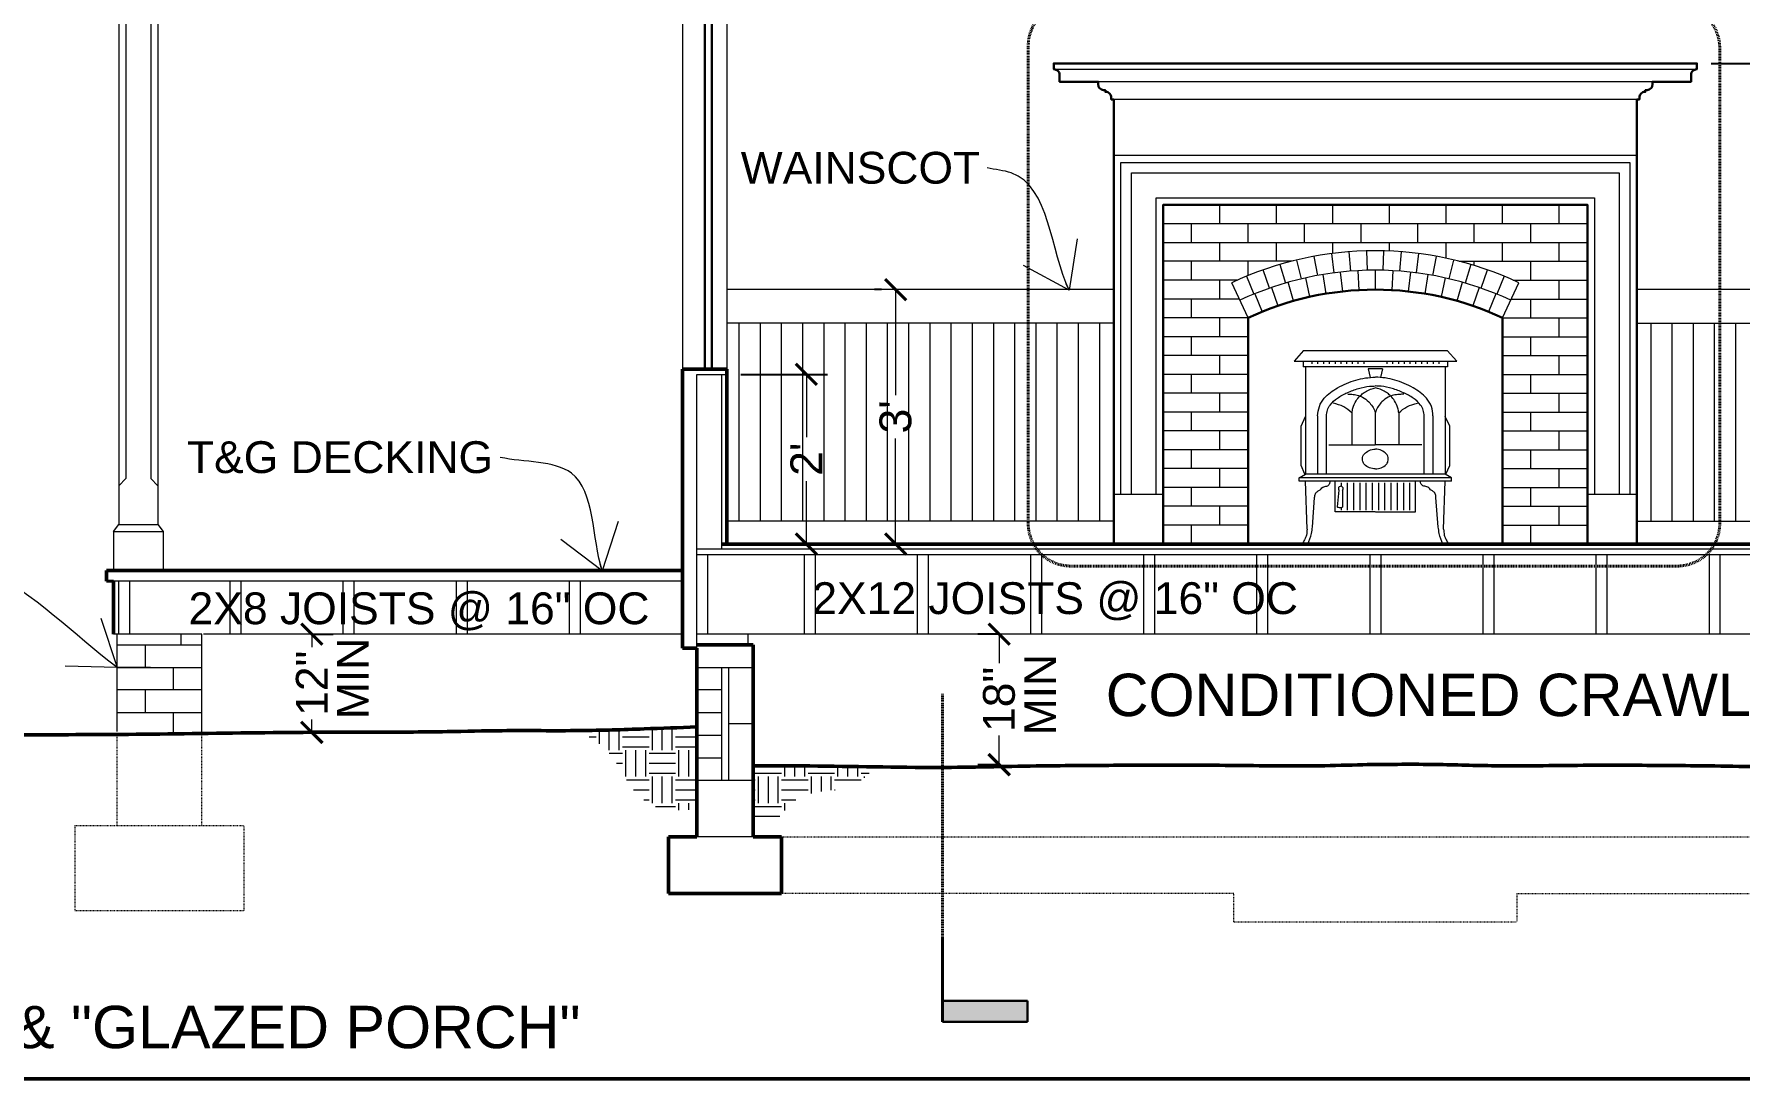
# Model space of a CAD drawing. Header units: inches. Extents: x -4969 to 16721, y 2489 to 24693.
# Drawn here: x 10293.7 to 10535, y 5345.5 to 5493.3 of the extents above; entities that cross this region are included whole.
import ezdxf

# ---------------------------------------------------------------- set-up
doc = ezdxf.new("R2010")
doc.units = ezdxf.units.IN
doc.header["$MEASUREMENT"] = 0
doc.linetypes.add('CENTER', pattern=[2, 1.25, -0.25, 0.25, -0.25])
doc.linetypes.add('DASHED2', pattern=[0.375, 0.25, -0.125])
doc.layers.get('0').update_dxf_attribs({"lineweight": 5})
for name, color, linetype, lineweight in [('1', 1, 'Continuous', 9), ('2', 6, 'Continuous', 20), ('3', 3, 'Continuous', 30), ('4', 2, 'Continuous', 40), ('5', 4, 'Continuous', 50), ('A-DIMSx', 7, 'Continuous', 9), ('A-LINK', 7, 'Continuous', 40), ('A-TEXTx', 7, 'Continuous', 20)]:
    doc.layers.add(name, color=color, linetype=linetype, lineweight=lineweight)
doc.styles.get("Standard").update_dxf_attribs({"font": 'Arial.ttf'})
doc.dimstyles.get("Standard").update_dxf_attribs({"dimtxt": 3, "dimasz": 2, "dimexe": 0.03125, "dimexo": 0.0625, "dimgap": 0.03125, "dimtad": 0, "dimtoh": 1, "dimdec": 4, "dimlfac": 0.99985, "dimzin": 0, "dimdsep": 46, "dimlunit": 4, "dimtxsty": 'Standard', "dimblk": 'ARCHTICK', "dimblk1": 'ARCHTICK', "dimblk2": 'ARCHTICK', "dimcen": 0.09, "dimclrt": 256, "dimadec": 0, "dimazin": 0, "dimtfac": 1, "dimtdec": 4, "dimtofl": 0, "dimtmove": 0, "dimatfit": 3, "dimfxl": 1, "dimtolj": 1, "dimtzin": 0, "dimarcsym": 0})
pattern_1 = [(0, (6799.475, 1050), (3.75, 3.75), [3.75, -3.75]), (0, (6799.475, 1051.4062), (3.75, 3.75), [3.75, -3.75]), (0, (6799.475, 1052.8125), (3.75, 3.75), [3.75, -3.75]), (90, (6799.944, 1053.2812), (-3.75, 3.75), [3.75, -3.75]), (90, (6801.35, 1053.2812), (-3.75, 3.75), [3.75, -3.75]), (90, (6802.7563, 1053.2812), (-3.75, 3.75), [3.75, -3.75])]

# ---------------------------------------------------------------- blocks, each defined once
blk = doc.blocks.new('_ArchTick')
at = {"color": 0, "linetype": 'ByBlock', "lineweight": 0, "const_width": 0.15}
blk.add_lwpolyline([(-0.5, -0.5), (0.5, 0.5)], dxfattribs=at)
blk = doc.blocks.new('*D82')
at = {"layer": 'A-DIMSx', "color": 0, "lineweight": -2, "ltscale": 0.1, "transparency": 16777216}
for p, q in [((10530.97, 5489.18), (10547.37, 5489.18)), ((10532.95, 5421.18), (10547.37, 5421.18))]:
    blk.add_line(p, q, dxfattribs=at)
at = {"layer": 'A-DIMSx', "color": 0, "lineweight": 5, "ltscale": 0.1, "transparency": 16777216}
for p, q in [((10544.37, 5489.18), (10544.37, 5462.17)), ((10544.37, 5421.18), (10544.37, 5448.2))]:
    blk.add_line(p, q, dxfattribs=at)
at = {"layer": 'Defpoints', "color": 0, "ltscale": 0.1, "transparency": 16777216}
for p in [(10528.97, 5489.18), (10530.95, 5421.18), (10544.37, 5421.18)]:
    blk.add_point(p, dxfattribs=at)
at = {"layer": 'A-DIMSx', "color": 0, "lineweight": 5, "ltscale": 0.1, "transparency": 16777216, "xscale": 3, "yscale": 3, "zscale": 3}
for p, rotation in [((10544.37, 5489.18), 90), ((10544.37, 5421.18), 270)]:
    blk.add_blockref('_ArchTick', p, dxfattribs=dict(at, rotation=rotation))
at = {"layer": 'A-DIMSx', "ltscale": 0.1, "transparency": 16777216, "insert": (10544.37, 5455.18), "char_height": 4.5, "attachment_point": 5, "rotation": 90}
blk.add_mtext('\\A1;5\'-8"', dxfattribs=at)
blk = doc.blocks.new('*D83')
at = {"layer": 'A-DIMSx', "color": 0, "lineweight": -2, "ltscale": 0.1, "transparency": 16777216}
for p, q in [((10393.73, 5445.18), (10405.98, 5445.18)), ((10393.73, 5421.18), (10405.98, 5421.18))]:
    blk.add_line(p, q, dxfattribs=at)
at = {"layer": 'A-DIMSx', "color": 0, "lineweight": 5, "ltscale": 0.1, "transparency": 16777216}
for p, q in [((10402.98, 5445.18), (10402.98, 5436.29)), ((10402.98, 5421.18), (10402.98, 5430.08))]:
    blk.add_line(p, q, dxfattribs=at)
at = {"layer": 'Defpoints', "color": 0, "ltscale": 0.1, "transparency": 16777216}
for p in [(10391.73, 5445.18), (10402.98, 5445.18), (10391.73, 5421.18)]:
    blk.add_point(p, dxfattribs=at)
at = {"layer": 'A-DIMSx', "color": 0, "lineweight": 5, "ltscale": 0.1, "transparency": 16777216, "xscale": 3, "yscale": 3, "zscale": 3}
for p, rotation in [((10402.98, 5445.18), 90), ((10402.98, 5421.18), 270)]:
    blk.add_blockref('_ArchTick', p, dxfattribs=dict(at, rotation=rotation))
at = {"layer": 'A-DIMSx', "ltscale": 0.1, "transparency": 16777216, "insert": (10402.98, 5433.18), "char_height": 4.5, "attachment_point": 5, "rotation": 90}
blk.add_mtext("\\A1;2'", dxfattribs=at)
blk = doc.blocks.new('*D87')
at = {"layer": 'A-DIMSx', "color": 0, "lineweight": -2, "ltscale": 0.1, "transparency": 16777216}
for p, q in [((10430.15, 5408.43), (10427.25, 5408.43)), ((10430.15, 5389.96), (10427.25, 5389.96))]:
    blk.add_line(p, q, dxfattribs=at)
at = {"layer": 'A-DIMSx', "color": 0, "lineweight": 5, "ltscale": 0.1, "transparency": 16777216}
for p, q in [((10430.25, 5408.43), (10430.25, 5404.32)), ((10430.25, 5389.96), (10430.25, 5394.07))]:
    blk.add_line(p, q, dxfattribs=at)
at = {"layer": 'Defpoints', "color": 0, "ltscale": 0.1, "transparency": 16777216}
for p in [(10430.25, 5408.43), (10432.15, 5408.43), (10432.15, 5389.96)]:
    blk.add_point(p, dxfattribs=at)
at = {"layer": 'A-DIMSx', "color": 0, "lineweight": 5, "ltscale": 0.1, "transparency": 16777216, "xscale": 3, "yscale": 3, "zscale": 3}
for p, rotation in [((10430.25, 5408.43), 90), ((10430.25, 5389.96), 270)]:
    blk.add_blockref('_ArchTick', p, dxfattribs=dict(at, rotation=rotation))
at = {"layer": 'A-DIMSx', "ltscale": 0.1, "transparency": 16777216, "insert": (10430.25, 5399.2), "char_height": 4.5, "attachment_point": 5, "rotation": 90}
blk.add_mtext('\\A1;18"', dxfattribs=at)
blk = doc.blocks.new('*D88')
at = {"layer": 'A-DIMSx', "color": 0, "lineweight": 5, "ltscale": 0.1, "transparency": 16777216}
for p, q in [((10333.02, 5408.43), (10333.02, 5406.6)), ((10333.02, 5394.53), (10333.02, 5396.36))]:
    blk.add_line(p, q, dxfattribs=at)
at = {"layer": 'A-DIMSx', "color": 0, "lineweight": -2, "ltscale": 0.1, "transparency": 16777216}
for p, q in [((10333.32, 5408.43), (10336.02, 5408.43)), ((10333.32, 5394.53), (10336.02, 5394.53))]:
    blk.add_line(p, q, dxfattribs=at)
at = {"layer": 'Defpoints', "color": 0, "ltscale": 0.1, "transparency": 16777216}
for p in [(10331.32, 5408.43), (10333.02, 5408.43), (10331.32, 5394.53)]:
    blk.add_point(p, dxfattribs=at)
at = {"layer": 'A-DIMSx', "color": 0, "lineweight": 5, "ltscale": 0.1, "transparency": 16777216, "xscale": 3, "yscale": 3, "zscale": 3}
for p, rotation in [((10333.02, 5408.43), 90), ((10333.02, 5394.53), 270)]:
    blk.add_blockref('_ArchTick', p, dxfattribs=dict(at, rotation=rotation))
at = {"layer": 'A-DIMSx', "ltscale": 0.1, "transparency": 16777216, "insert": (10333.02, 5401.48), "char_height": 4.5, "attachment_point": 5, "rotation": 90}
blk.add_mtext('\\A1;12"', dxfattribs=at)
blk = doc.blocks.new('Section Tail 1a')
at = {"layer": 'A-LINK', "lineweight": 5, "ltscale": 0.1}
blk.add_hatch(color=152, dxfattribs=at).paths.add_polyline_path([(5.4248, 3.0938), (5.4248, 3.1563), (5.1748, 3.1563), (5.1748, 3.0938)])
at = {"layer": 'A-LINK', "color": 152, "linetype": 'Continuous', "lineweight": 30, "ltscale": 0.1}
for p, q in [((5.4248, 3.1563), (5.1748, 3.1563)), ((5.1748, 3.0938), (5.1748, 3.1563)), ((5.4248, 3.0938), (5.1748, 3.0938))]:
    blk.add_line(p, q, dxfattribs=at)
at = {"layer": 'A-LINK', "color": 152, "linetype": 'Continuous', "ltscale": 0.1}
blk.add_line((5.4248, 2.9063), (5.4248, 3.1563), dxfattribs=at)
blk = doc.blocks.new('Woodstove Jotul F3 Front')
at = {"layer": '1'}
for p, q in [((9548.76, 358.43), (9528.35, 358.43)), ((9529.57, 359.25), (9529.57, 358.87)), ((9530.37, 359.25), (9530.37, 358.87)), ((9531.21, 359.25), (9531.21, 358.87)), ((9532.01, 359.25), (9532.01, 358.87)), ((9532.85, 359.25), (9532.85, 358.87)), ((9533.65, 359.25), (9533.65, 358.87)), ((9534.49, 359.25), (9534.49, 358.87)), ((9535.29, 359.25), (9535.29, 358.87)), ((9536.1, 359.25), (9536.1, 358.87)), ((9536.93, 359.25), (9536.93, 358.87)), ((9537.55, 358.18), (9537.81, 356.94)), ((9539.56, 358.18), (9537.55, 358.18)), ((9539.56, 358.18), (9539.3, 356.94)), ((9540.17, 359.25), (9540.17, 358.87)), ((9541, 359.25), (9541, 358.87)), ((9541.81, 359.25), (9541.81, 358.87)), ((9542.61, 359.25), (9542.61, 358.87)), ((9543.44, 359.25), (9543.44, 358.87)), ((9544.25, 359.25), (9544.25, 358.87)), ((9545.08, 359.25), (9545.08, 358.87)), ((9545.89, 359.25), (9545.89, 358.87)), ((9546.72, 359.25), (9546.72, 358.87)), ((9547.53, 359.25), (9547.53, 358.87)), ((9528.04, 350.06), (9528.66, 351.44)), ((9528.04, 344.48), (9528.04, 350.06)), ((9530.39, 351.5), (9530.39, 343.25)), ((9531.64, 343.25), (9531.64, 351.48)), ((9535.24, 351.93), (9535.24, 347.43)), ((9538.55, 351.9), (9538.55, 347.43)), ((9541.87, 351.93), (9541.87, 347.43)), ((9545.46, 343.25), (9545.46, 351.48)), ((9546.71, 351.5), (9546.71, 343.25)), ((9549.07, 350.06), (9548.44, 351.44)), ((9549.07, 344.48), (9549.07, 350.06)), ((9531.97, 347.43), (9538.55, 347.43)), ((9545.14, 347.43), (9538.55, 347.43)), ((9549.35, 342.75), (9527.76, 342.75)), ((9528.6, 343.25), (9528.04, 344.48)), ((9548.44, 343.25), (9528.6, 343.25)), ((9548.51, 343.25), (9549.07, 344.48)), ((9532.86, 337.93), (9532.86, 342.25)), ((9533.39, 341), (9533.14, 338.63)), ((9533.71, 342.04), (9533.71, 341.54)), ((9533.89, 340.95), (9533.89, 338.6)), ((9534.59, 342.04), (9534.59, 338.17)), ((9535.47, 342.04), (9535.47, 338.17)), ((9536.36, 342.04), (9536.36, 338.17)), ((9537.23, 342.04), (9537.23, 338.17)), ((9538.12, 342.04), (9538.12, 338.17)), ((9538.99, 342.04), (9538.99, 338.17)), ((9539.87, 342.04), (9539.87, 338.17)), ((9540.75, 342.04), (9540.75, 338.17)), ((9541.63, 342.04), (9541.63, 338.17)), ((9542.52, 342.04), (9542.52, 338.17)), ((9543.4, 342.04), (9543.4, 338.17)), ((9544.24, 337.93), (9544.24, 342.25)), ((9538.55, 337.93), (9532.86, 337.93)), ((9533.71, 338.55), (9533.71, 338.17)), ((9538.56, 337.93), (9544.24, 337.93))]:
    blk.add_line(p, q, dxfattribs=at)
blk.add_arc((9533.66, 341.2), 0.339, 311.6507, 216.7566, dxfattribs=at)
for points, knots in [([(9530.39, 351.5), (9530.44, 351.95), (9530.53, 352.86), (9531.47, 354.35), (9533.3, 355.6), (9535.32, 356.52), (9537.15, 356.9), (9538.08, 356.96), (9538.55, 357)], [0, 0, 0, 0, 1.352488, 2.704975, 5.109671, 7.905086, 9.305123, 10.705161, 10.705161, 10.705161, 10.705161]), ([(9531.64, 351.48), (9531.67, 351.76), (9531.72, 352.31), (9532.23, 353.24), (9533.2, 354.1), (9534.6, 354.83), (9536.13, 355.41), (9537.48, 355.7), (9538.28, 355.73), (9538.55, 355.74)], [0, 0, 0, 0, 0.839962, 1.655379, 3.087736, 4.683468, 6.376581, 7.981792, 8.782926, 8.782926, 8.782926, 8.782926]), ([(9535.24, 351.93), (9535.28, 352.16), (9535.38, 352.75), (9535.74, 353.58), (9536.29, 354.25), (9536.86, 354.75), (9537.49, 355.13), (9538.09, 355.36), (9538.45, 355.45), (9538.55, 355.48)], [0, 0, 0, 0, 0.671488, 1.812291, 2.653271, 3.268822, 4.061733, 4.850424, 5.178302, 5.178302, 5.178302, 5.178302]), ([(9541.87, 351.93), (9541.83, 352.16), (9541.73, 352.75), (9541.36, 353.58), (9540.81, 354.25), (9540.25, 354.75), (9539.62, 355.13), (9539.02, 355.36), (9538.66, 355.45), (9538.55, 355.48)], [0, 0, 0, 0, 0.671488, 1.812291, 2.653271, 3.268822, 4.061733, 4.850424, 5.178302, 5.178302, 5.178302, 5.178302]), ([(9546.71, 351.5), (9546.67, 351.95), (9546.58, 352.86), (9545.64, 354.35), (9543.81, 355.6), (9541.79, 356.52), (9539.96, 356.9), (9539.02, 356.96), (9538.56, 357)], [0, 0, 0, 0, 1.352488, 2.704975, 5.109671, 7.905086, 9.305123, 10.705161, 10.705161, 10.705161, 10.705161]), ([(9545.46, 351.48), (9545.44, 351.76), (9545.39, 352.31), (9544.88, 353.24), (9543.9, 354.1), (9542.5, 354.83), (9540.97, 355.41), (9539.63, 355.7), (9538.83, 355.73), (9538.56, 355.74)], [0, 0, 0, 0, 0.839962, 1.655379, 3.087736, 4.683468, 6.376581, 7.981792, 8.782926, 8.782926, 8.782926, 8.782926]), ([(9535.24, 351.93), (9534.87, 352.25), (9534.1, 352.92), (9533.11, 353.16), (9532.59, 353.29)], [0, 0, 0, 0, 1.426944, 3.011691, 3.011691, 3.011691, 3.011691]), ([(9534.67, 354.59), (9534.86, 354.59), (9535.29, 354.57), (9535.99, 354.46), (9536.83, 354.14), (9537.58, 353.59), (9538.14, 352.87), (9538.45, 352.32), (9538.53, 351.98), (9538.55, 351.9)], [0, 0, 0, 0, 0.548859, 1.31958, 2.106144, 3.217528, 4.048794, 4.838708, 5.085987, 5.085987, 5.085987, 5.085987]), ([(9542.6, 354.58), (9542.38, 354.57), (9541.89, 354.54), (9541.13, 354.47), (9540.28, 354.14), (9539.52, 353.6), (9538.97, 352.87), (9538.65, 352.32), (9538.57, 351.98), (9538.55, 351.9)], [0, 0, 0, 0, 0.641459, 1.479794, 2.266359, 3.377743, 4.209008, 4.998923, 5.246201, 5.246201, 5.246201, 5.246201]), ([(9541.87, 351.93), (9542.23, 352.25), (9543, 352.92), (9543.99, 353.16), (9544.51, 353.29)], [0, 0, 0, 0, 1.426944, 3.011691, 3.011691, 3.011691, 3.011691]), ([(9538.55, 343.99), (9538.27, 344.02), (9537.71, 344.09), (9537.06, 344.5), (9536.68, 345.11), (9536.72, 345.86), (9537.31, 346.45), (9537.95, 346.76), (9538.4, 346.79), (9538.55, 346.8)], [0, 0, 0, 0, 0.838794, 1.677587, 2.199332, 2.947736, 3.704346, 4.59126, 5.037279, 5.037279, 5.037279, 5.037279]), ([(9538.56, 343.99), (9538.84, 344.02), (9539.4, 344.09), (9540.05, 344.5), (9540.43, 345.11), (9540.38, 345.86), (9539.8, 346.45), (9539.15, 346.76), (9538.71, 346.79), (9538.56, 346.8)], [0, 0, 0, 0, 0.838794, 1.677587, 2.199332, 2.947736, 3.704346, 4.59126, 5.037279, 5.037279, 5.037279, 5.037279]), ([(9533.14, 338.62), (9533.19, 338.6), (9533.33, 338.55), (9533.55, 338.55), (9533.75, 338.54), (9533.86, 338.58), (9533.89, 338.59)], [0, 0, 0, 0, 0.1417828, 0.4309905, 0.6583189, 0.7560848, 0.7560848, 0.7560848, 0.7560848])]:
    blk.add_open_spline(points, degree=3, knots=knots, dxfattribs=at)
at = {"layer": '2'}
for p, q in [((9528.37, 360.75), (9527.05, 359.25)), ((9528.37, 360.75), (9548.73, 360.75)), ((9548.73, 360.75), (9550.06, 359.25)), ((9527.05, 359.25), (9550.06, 359.25)), ((9528.35, 359.25), (9528.35, 358.43)), ((9528.66, 358.43), (9528.66, 343.25)), ((9548.44, 358.43), (9548.44, 343.25)), ((9548.76, 359.25), (9548.76, 358.43)), ((9527.76, 342.75), (9528.66, 343.25)), ((9527.76, 342.25), (9527.76, 342.75)), ((9549.35, 342.75), (9548.44, 343.25)), ((9549.35, 342.25), (9549.35, 342.75)), ((9549.35, 342.25), (9527.76, 342.25)), ((9528.89, 335.46), (9528.67, 342.25)), ((9548.21, 335.46), (9548.44, 342.25)), ((9529.66, 335.78), (9529.97, 339.96)), ((9547.45, 335.78), (9547.13, 339.96)), ((9529, 333.38), (9528.19, 333.38)), ((9548.1, 333.38), (9548.92, 333.38))]:
    blk.add_line(p, q, dxfattribs=at)
for points, knots in [([(9529.97, 339.96), (9529.99, 340.14), (9530.03, 340.49), (9530.36, 340.87), (9530.63, 340.98), (9530.76, 341.02)], [0, 0, 0, 0, 0.552855, 1.027587, 1.424955, 1.424955, 1.424955, 1.424955]), ([(9530.76, 341.02), (9530.83, 341.12), (9530.97, 341.32), (9531.25, 341.49), (9531.47, 341.55), (9531.62, 341.54), (9531.75, 341.58), (9531.91, 341.66), (9532.06, 341.83), (9532.15, 342.03), (9532.16, 342.18), (9532.16, 342.25)], [0, 0, 0, 0, 0.363802, 0.703896, 0.969314, 1.03582, 1.145927, 1.377288, 1.576947, 1.815944, 2.013947, 2.013947, 2.013947, 2.013947]), ([(9546.35, 341.02), (9546.28, 341.12), (9546.14, 341.32), (9545.86, 341.49), (9545.64, 341.55), (9545.49, 341.54), (9545.36, 341.58), (9545.19, 341.66), (9545.04, 341.83), (9544.95, 342.03), (9544.95, 342.18), (9544.94, 342.25)], [0, 0, 0, 0, 0.363802, 0.703896, 0.969314, 1.03582, 1.145927, 1.377288, 1.576947, 1.815944, 2.013947, 2.013947, 2.013947, 2.013947]), ([(9547.13, 339.96), (9547.11, 340.14), (9547.08, 340.49), (9546.75, 340.87), (9546.47, 340.98), (9546.35, 341.02)], [0, 0, 0, 0, 0.552855, 1.027587, 1.424955, 1.424955, 1.424955, 1.424955]), ([(9528.89, 335.46), (9528.88, 335.19), (9528.85, 334.67), (9528.56, 333.97), (9528.31, 333.57), (9528.19, 333.38)], [0, 0, 0, 0, 0.817945, 1.545293, 2.235304, 2.235304, 2.235304, 2.235304]), ([(9529, 333.38), (9529.2, 333.86), (9529.51, 334.64), (9529.62, 335.47), (9529.66, 335.78)], [0, 0, 0, 0, 1.567695, 2.504795, 2.504795, 2.504795, 2.504795]), ([(9548.1, 333.38), (9547.91, 333.86), (9547.6, 334.64), (9547.49, 335.47), (9547.45, 335.78)], [0, 0, 0, 0, 1.567695, 2.504795, 2.504795, 2.504795, 2.504795]), ([(9548.21, 335.46), (9548.23, 335.19), (9548.26, 334.67), (9548.54, 333.97), (9548.79, 333.57), (9548.92, 333.38)], [0, 0, 0, 0, 0.817945, 1.545293, 2.235304, 2.235304, 2.235304, 2.235304])]:
    blk.add_open_spline(points, degree=3, knots=knots, dxfattribs=at)
blk = doc.blocks.new('CROWN small azek')
at = {"layer": '2', "linetype": 'Continuous'}
for p, q in [((3478.77, 4471.7), (3478.77, 4472.27)), ((3477.23, 4469.99), (3477.47, 4469.99)), ((3477.84, 4470.49), (3477.84, 4470.75))]:
    blk.add_line(p, q, dxfattribs=at)
for points, knots in [([(3477.84, 4470.75), (3477.91, 4470.76), (3477.98, 4470.77), (3478.08, 4470.81), (3478.16, 4470.9), (3478.2, 4471), (3478.24, 4471.11), (3478.28, 4471.22), (3478.31, 4471.33), (3478.36, 4471.43), (3478.4, 4471.54), (3478.47, 4471.62), (3478.55, 4471.67), (3478.65, 4471.7), (3478.71, 4471.7), (3478.77, 4471.7)], [0.0155755, 0.0155755, 0.0155755, 0.0155755, 0.0913028, 0.1674337, 0.240804, 0.3221473, 0.4016041, 0.479934, 0.5587836, 0.63986, 0.7243935, 0.7885425, 0.8553172, 0.923465, 0.9867831, 0.9867831, 0.9867831, 0.9867831]), ([(3477.47, 4469.99), (3477.48, 4470.04), (3477.49, 4470.12), (3477.53, 4470.21), (3477.57, 4470.28), (3477.63, 4470.36), (3477.71, 4470.42), (3477.78, 4470.46), (3477.84, 4470.49)], [0.002479, 0.002479, 0.002479, 0.002479, 0.1892867, 0.3469333, 0.4813355, 0.6000559, 0.7825047, 0.9879342, 0.9879342, 0.9879342, 0.9879342])]:
    blk.add_open_spline(points, degree=3, knots=knots, dxfattribs=at)
blk = doc.blocks.new('Column 01')
at = {"layer": '1', "ltscale": 0.25}
for p, q in [((4502.26, 4335.99), (4493.68, 4335.99)), ((4500.72, 4333.71), (4495.22, 4333.71)), ((4500.72, 4327.99), (4495.22, 4327.99)), ((4500.72, 4326.99), (4495.22, 4326.99)), ((4496.22, 4322.99), (4496.22, 4241.96)), ((4499.72, 4322.99), (4499.72, 4241.96)), ((4496.22, 4241.96), (4495.22, 4240.96)), ((4499.72, 4241.96), (4500.72, 4240.96)), ((4495.22, 4235.46), (4500.72, 4235.46)), ((4494.47, 4234.46), (4501.47, 4234.46))]:
    blk.add_line(p, q, dxfattribs=at)
at = {"layer": '1', "lineweight": 5, "ltscale": 0.25}
for p, q in [((4496.22, 4322.99), (4495.22, 4323.99)), ((4500.72, 4323.99), (4499.72, 4322.99))]:
    blk.add_line(p, q, dxfattribs=at)
at = {"layer": '2'}
for p, q in [((4495.22, 4333.71), (4495.22, 4327.99)), ((4500.72, 4333.71), (4500.72, 4327.99)), ((4495.22, 4326.99), (4495.22, 4235.46)), ((4500.72, 4326.99), (4500.72, 4235.46)), ((4494.47, 4234.46), (4495.22, 4235.46)), ((4500.72, 4235.46), (4501.47, 4234.46)), ((4494.47, 4234.46), (4494.47, 4228.96)), ((4501.47, 4234.46), (4501.47, 4228.96))]:
    blk.add_line(p, q, dxfattribs=at)
at = {"layer": '2', "ltscale": 0.25}
for p, q in [((4495.22, 4327.99), (4494.47, 4327.99)), ((4494.97, 4326.99), (4495.22, 4326.99)), ((4500.72, 4327.99), (4501.47, 4327.99)), ((4500.97, 4326.99), (4500.72, 4326.99))]:
    blk.add_line(p, q, dxfattribs=at)
for centre, start, end in [((4495.08, 4327.98), 179.1702, 233.9599), ((4494.36, 4327), 359.1702, 53.9599), ((4501.58, 4327), 126.0401, 180.8298), ((4500.86, 4327.98), 306.0401, 0.8298)]:
    blk.add_arc(centre, 0.607, start, end, dxfattribs=at)
at = {"layer": '3', "ltscale": 0.25, "xscale": -1}
blk.add_blockref('CROWN small azek', (7972.45, -136.28), dxfattribs=at)
at = {"layer": '3', "ltscale": 0.25}
blk.add_blockref('CROWN small azek', (1023.49, -136.28), dxfattribs=at)
blk = doc.blocks.new('*D272')
at = {"layer": 'A-DIMSx', "color": 0, "lineweight": -2, "ltscale": 0.1, "transparency": 16777216}
for p, q in [((10413.61, 5457.18), (10412.61, 5457.18)), ((10404.98, 5421.18), (10418.61, 5421.18))]:
    blk.add_line(p, q, dxfattribs=at)
at = {"layer": 'A-DIMSx', "color": 0, "lineweight": 5, "ltscale": 0.1, "transparency": 16777216}
for p, q in [((10415.61, 5457.18), (10415.61, 5442.25)), ((10415.61, 5421.18), (10415.61, 5436.12))]:
    blk.add_line(p, q, dxfattribs=at)
at = {"layer": 'Defpoints', "color": 0, "ltscale": 0.1, "transparency": 16777216}
for p in [(10415.61, 5457.18), (10402.98, 5421.18), (10415.61, 5421.18)]:
    blk.add_point(p, dxfattribs=at)
at = {"layer": 'A-DIMSx', "color": 0, "lineweight": 5, "ltscale": 0.1, "transparency": 16777216, "xscale": 3, "yscale": 3, "zscale": 3}
for p, rotation in [((10415.61, 5457.18), 90), ((10415.61, 5421.18), 270)]:
    blk.add_blockref('_ArchTick', p, dxfattribs=dict(at, rotation=rotation))
at = {"layer": 'A-DIMSx', "ltscale": 0.1, "transparency": 16777216, "insert": (10415.61, 5439.18), "char_height": 4.5, "attachment_point": 5, "rotation": 90}
blk.add_mtext("\\A1;3'", dxfattribs=at)

msp = doc.modelspace()

# ---------------------------------------------------------------- hatches: boundary and pattern name
at = {"layer": '1', "ltscale": 0.25}
h = msp.add_hatch(dxfattribs=at)
h.set_pattern_fill('ANSI31', color=256, scale=24, angle=45, style=0)
h.set_pattern_definition([(90, (8944.4805, 1042.578), (-3, 2e-16), [])])
h.paths.add_polyline_path([(10446.4751587, 5424.4274193), (10446.4751587, 5452.4456031), (10391.7251587, 5452.4456031), (10391.7251587, 5424.4274193)])
h = msp.add_hatch(dxfattribs=at)
h.set_pattern_fill('ANSI31', color=256, scale=24, angle=135, style=0)
h.set_pattern_definition([(90, (12022.4698, 1042.578), (3, 2e-16), [])])
h.paths.add_polyline_path([(10520.4751587, 5424.4274193), (10520.4751587, 5452.4456031), (10575.2251587, 5452.4456031), (10575.2251587, 5424.4274193)])
h = msp.add_hatch(dxfattribs=at)
h.set_pattern_fill('EARTH', color=256, scale=15, style=0)
h.set_pattern_definition(pattern_1)
edge = h.paths.add_edge_path()
edge.add_line((10387.4751587, 5383.6533881), (10387.4751587, 5395.2958354))
edge.add_spline(control_points=[(10387.4751587, 5395.2958354), (10384.99111, 5395.2046815), (10379.5034727, 5395.0033088), (10373.9510052, 5394.8168524), (10370.8825651, 5394.7835789), (10370.8194656, 5394.7829232)], knot_values=[0, 0, 0, 0, 7.4573924002, 16.4745021806, 16.6638223602, 16.6638223602, 16.6638223602, 16.6638223602], degree=3, periodic=0)
edge.add_spline(control_points=[(10370.8194658, 5394.7829239), (10372.6035737, 5393.7846202), (10375.7864813, 5391.6262771), (10377.7830682, 5386.7577423), (10381.9411987, 5383.2797374), (10385.3662314, 5383.5109942), (10387.4751587, 5383.6533881)], knot_values=[-21.3338834232, -21.3338834232, -21.3338834232, -21.3338834232, -15.3758070834, -9.8386028234, -6.0580143811, 0, 0, 0, 0], degree=3, periodic=0)
h = msp.add_hatch(dxfattribs=at)
h.set_pattern_fill('EARTH', color=256, scale=15, style=0)
h.set_pattern_definition(pattern_1)
edge = h.paths.add_edge_path()
edge.add_spline(control_points=[(10395.4751587, 5381.3617046), (10396.6013712, 5381.4086564), (10398.973232, 5381.7173639), (10401.8354856, 5386.8377702), (10408.6862773, 5385.6288466), (10411.754944, 5388.525879), (10412.6818053, 5389.6527651)], knot_values=[0.9278892518, 0.9278892518, 0.9278892518, 0.9278892518, 4.1195315284, 7.9615525031, 16.473444755, 20.7152559131, 20.7152559131, 20.7152559131, 20.7152559131], degree=3, periodic=0)
edge.add_spline(control_points=[(10412.6818052, 5389.6527648), (10409.6129945, 5389.7002222), (10403.8775458, 5389.8028073), (10398.1418436, 5389.7839934), (10395.4751587, 5389.7752463)], knot_values=[69.0483932346, 69.0483932346, 69.0483932346, 69.0483932346, 78.2553819578, 86.2553819578, 86.2553819578, 86.2553819578, 86.2553819578], degree=3, periodic=0)
edge.add_line((10395.4751587, 5389.7752463), (10395.4751587, 5381.3617048))

# ---------------------------------------------------------------- linework, layer by layer
for p, q in [((10385.4751587, 5504.4343083), (10385.4751587, 5445.9343083)), ((10391.7251587, 5504.4343083), (10391.7251587, 5445.9343083)), ((10394.7251587, 5408.4343083), (10387.4751587, 5408.4343083))]:
    msp.add_line(p, q, dxfattribs=at)
at = {"layer": '1'}
for p, q in [((10437.9698561, 5488.3736079), (10528.9693174, 5488.3736079)), ((10520.4695868, 5484.0806615), (10446.4695868, 5484.0806615)), ((10461.4695868, 5466.5176417), (10461.4695868, 5469.1843083)), ((10469.4695868, 5466.5176417), (10469.4695868, 5469.1843083)), ((10477.4695868, 5466.5176417), (10477.4695868, 5469.1843083)), ((10485.4695868, 5466.5176417), (10485.4695868, 5469.1843083)), ((10493.4695868, 5466.5176417), (10493.4695868, 5469.1843083)), ((10501.4695868, 5466.5176417), (10501.4695868, 5469.1843083)), ((10509.4695868, 5466.5176417), (10509.4695868, 5469.1843083)), ((10453.4695868, 5466.5176417), (10513.4695868, 5466.5176417)), ((10457.4695868, 5463.850975), (10457.4695868, 5466.5176417)), ((10465.4695868, 5463.850975), (10465.4695868, 5466.5176417)), ((10473.4695868, 5463.850975), (10473.4695868, 5466.5176417)), ((10481.4695868, 5463.850975), (10481.4695868, 5466.5176417)), ((10489.4695868, 5463.850975), (10489.4695868, 5466.5176417)), ((10497.4695868, 5463.850975), (10497.4695868, 5466.5176417)), ((10505.4695868, 5463.850975), (10505.4695868, 5466.5176417)), ((10453.4695868, 5463.850975), (10513.4695868, 5463.850975)), ((10461.4695868, 5461.1843083), (10461.4695868, 5463.850975)), ((10469.4695868, 5461.1843083), (10469.4695868, 5463.850975)), ((10477.4695868, 5462.2915754), (10477.4695868, 5463.850975)), ((10485.4695868, 5462.6264805), (10485.4695868, 5463.850975)), ((10493.4695868, 5461.6145957), (10493.4695868, 5463.850975)), ((10501.4695868, 5461.1843083), (10501.4695868, 5463.850975)), ((10509.4695868, 5461.1843083), (10509.4695868, 5463.850975)), ((10471.6288996, 5461.1843083), (10453.4695868, 5461.1843083)), ((10457.4695868, 5458.5176417), (10457.4695868, 5461.1843083)), ((10465.4695868, 5459.1641001), (10465.4695868, 5461.1843083)), ((10469.967565, 5460.7293654), (10470.7391091, 5458.0982193)), ((10473.0194421, 5458.7027954), (10472.3840626, 5461.3700988)), ((10475.3243053, 5459.1869725), (10474.8306519, 5461.8841036)), ((10477.6531998, 5459.5508033), (10477.3006915, 5462.2699848)), ((10479.9978829, 5459.7928441), (10479.7874766, 5462.5266947)), ((10482.3519899, 5459.9124379), (10482.2842567, 5462.6535367)), ((10484.5871836, 5459.9124379), (10484.6549168, 5462.6535367)), ((10486.9412906, 5459.7928441), (10487.1516969, 5462.5266947)), ((10489.2859737, 5459.5508033), (10489.638482, 5462.2699848)), ((10491.6148682, 5459.1869725), (10492.1085216, 5461.8841036)), ((10493.9197315, 5458.7027954), (10494.5551109, 5461.3700988)), ((10495.3102739, 5461.1843083), (10513.4695868, 5461.1843083)), ((10496.9716085, 5460.7293654), (10496.2000644, 5458.0982193)), ((10497.4695868, 5460.580407), (10497.4695868, 5461.1843083)), ((10505.4695868, 5458.5176417), (10505.4695868, 5461.1843083)), ((10463.9480407, 5458.5176417), (10453.4695868, 5458.5176417)), ((10461.4695868, 5455.850975), (10461.4695868, 5458.5176417)), ((10465.2509835, 5459.0750097), (10466.2920465, 5456.5383982)), ((10468.4952539, 5457.3762523), (10467.5877186, 5459.9636429)), ((10473.5745111, 5458.8308847), (10474.1742127, 5456.1553346)), ((10476.0281592, 5459.3100619), (10476.4791549, 5456.6054708)), ((10478.5045298, 5459.6529745), (10478.8054423, 5456.9276008)), ((10480.9960611, 5459.8585753), (10481.1459717, 5457.1207409)), ((10483.4695868, 5459.9155556), (10483.4695868, 5457.1843083)), ((10485.9431124, 5459.8585753), (10485.7932018, 5457.1207409)), ((10488.4346438, 5459.6529745), (10488.1337312, 5456.9276008)), ((10490.9110143, 5459.3100619), (10490.4600187, 5456.6054708)), ((10493.3646624, 5458.8308847), (10492.7649609, 5456.1553346)), ((10498.4439196, 5457.3762523), (10499.3514549, 5459.9636429)), ((10501.6881901, 5459.0750097), (10500.647127, 5456.5383982)), ((10502.9911329, 5458.5176417), (10513.4695868, 5458.5176417)), ((10509.4695868, 5455.850975), (10509.4695868, 5458.5176417)), ((10465.4695868, 5453.1843083), (10463.1470061, 5458.1520503)), ((10466.4243392, 5456.5924491), (10467.4573845, 5454.0525618)), ((10468.7652586, 5457.4700006), (10469.65643, 5454.8769283)), ((10471.8976539, 5455.5785667), (10471.1510776, 5458.216906)), ((10495.0415196, 5455.5785667), (10495.788096, 5458.216906)), ((10498.173915, 5457.4700006), (10497.2827435, 5454.8769283)), ((10500.5148343, 5456.5924491), (10499.481789, 5454.0525618)), ((10501.4695868, 5453.1843083), (10503.7921674, 5458.1520503)), ((10464.2228335, 5455.850975), (10453.4695868, 5455.850975)), ((10457.4695868, 5453.1843083), (10457.4695868, 5455.850975)), ((10502.71634, 5455.850975), (10513.4695868, 5455.850975)), ((10505.4695868, 5453.1843083), (10505.4695868, 5455.850975)), ((10446.4751587, 5452.4301347), (10391.7251587, 5452.4456031)), ((10465.4695868, 5453.1843083), (10453.4695868, 5453.1843083)), ((10461.4695868, 5450.5176417), (10461.4695868, 5453.1843083)), ((10501.4695868, 5453.1843083), (10513.4695868, 5453.1843083)), ((10509.4695868, 5450.5176417), (10509.4695868, 5453.1843083)), ((10520.4751587, 5452.4301347), (10575.2251587, 5452.4456031)), ((10465.4695868, 5450.5176417), (10453.4695868, 5450.5176417)), ((10457.4695868, 5447.850975), (10457.4695868, 5450.5176417)), ((10501.4695868, 5450.5176417), (10513.4695868, 5450.5176417)), ((10505.4695868, 5447.850975), (10505.4695868, 5450.5176417)), ((10465.4695868, 5447.850975), (10453.4695868, 5447.850975)), ((10461.4695868, 5445.1843083), (10461.4695868, 5447.850975)), ((10501.4695868, 5447.850975), (10513.4695868, 5447.850975)), ((10509.4695868, 5445.1843083), (10509.4695868, 5447.850975)), ((10387.4751587, 5445.1843083), (10391.7251587, 5445.1843083)), ((10387.4751587, 5406.4343083), (10387.4751587, 5445.1843083)), ((10390.9751587, 5445.1843083), (10390.9751587, 5420.4343083)), ((10465.4695868, 5445.1843083), (10453.4695868, 5445.1843083)), ((10457.4695868, 5442.5176417), (10457.4695868, 5445.1843083)), ((10501.4695868, 5445.1843083), (10513.4695868, 5445.1843083)), ((10505.4695868, 5442.5176417), (10505.4695868, 5445.1843083)), ((10465.4695868, 5442.5176417), (10453.4695868, 5442.5176417)), ((10461.4695868, 5439.850975), (10461.4695868, 5442.5176417)), ((10501.4695868, 5442.5176417), (10513.4695868, 5442.5176417)), ((10509.4695868, 5439.850975), (10509.4695868, 5442.5176417)), ((10465.4695868, 5439.850975), (10453.4695868, 5439.850975)), ((10457.4695868, 5437.1843083), (10457.4695868, 5439.850975)), ((10501.4695868, 5439.850975), (10513.4695868, 5439.850975)), ((10505.4695868, 5437.1843083), (10505.4695868, 5439.850975)), ((10465.4695868, 5437.1843083), (10453.4695868, 5437.1843083)), ((10461.4695868, 5434.5176417), (10461.4695868, 5437.1843083)), ((10501.4695868, 5437.1843083), (10513.4695868, 5437.1843083)), ((10509.4695868, 5434.5176417), (10509.4695868, 5437.1843083)), ((10465.4695868, 5434.5176417), (10453.4695868, 5434.5176417)), ((10457.4695868, 5431.850975), (10457.4695868, 5434.5176417)), ((10501.4695868, 5434.5176417), (10513.4695868, 5434.5176417)), ((10505.4695868, 5431.850975), (10505.4695868, 5434.5176417)), ((10465.4695868, 5431.850975), (10453.4695868, 5431.850975)), ((10461.4695868, 5429.1843083), (10461.4695868, 5431.850975)), ((10501.4695868, 5431.850975), (10513.4695868, 5431.850975)), ((10509.4695868, 5429.1843083), (10509.4695868, 5431.850975)), ((10465.4695868, 5429.1843083), (10453.4695868, 5429.1843083)), ((10457.4695868, 5426.5176417), (10457.4695868, 5429.1843083)), ((10501.4695868, 5429.1843083), (10513.4695868, 5429.1843083)), ((10505.4695868, 5426.5176417), (10505.4695868, 5429.1843083)), ((10465.4695868, 5426.5176417), (10453.4695868, 5426.5176417)), ((10461.4695868, 5423.850975), (10461.4695868, 5426.5176417)), ((10501.4695868, 5426.5176417), (10513.4695868, 5426.5176417)), ((10509.4695868, 5423.850975), (10509.4695868, 5426.5176417)), ((10446.4751587, 5424.4274193), (10391.7251587, 5424.4274193)), ((10465.4695868, 5423.850975), (10453.4695868, 5423.850975)), ((10457.4695868, 5421.1843083), (10457.4695868, 5423.850975)), ((10501.4695868, 5423.850975), (10513.4695868, 5423.850975)), ((10505.4695868, 5421.1843083), (10505.4695868, 5423.850975)), ((10520.4751587, 5424.4274193), (10575.2251587, 5424.4274193)), ((10579.4751587, 5420.4343083), (10387.4751587, 5420.4343083)), ((10387.4751587, 5419.6843083), (10579.4751587, 5419.6843083)), ((10388.9751587, 5419.6843083), (10388.9751587, 5408.4343083)), ((10402.7251587, 5408.4343083), (10402.7251587, 5419.6843083)), ((10404.2251587, 5419.6843083), (10404.2251587, 5408.4343083)), ((10418.7251587, 5408.4343083), (10418.7251587, 5419.6843083)), ((10420.2251587, 5419.6843083), (10420.2251587, 5408.4343083)), ((10434.7251587, 5408.4343083), (10434.7251587, 5419.6843083)), ((10436.2251587, 5419.6843083), (10436.2251587, 5408.4343083)), ((10450.7251587, 5408.4343083), (10450.7251587, 5419.6843083)), ((10452.2251587, 5419.6843083), (10452.2251587, 5408.4343083)), ((10466.7251587, 5408.4343083), (10466.7251587, 5419.6843083)), ((10468.2251587, 5419.6843083), (10468.2251587, 5408.4343083)), ((10482.7251587, 5408.4343083), (10482.7251587, 5419.6843083)), ((10484.2251587, 5419.6843083), (10484.2251587, 5408.4343083)), ((10498.7251587, 5408.4343083), (10498.7251587, 5419.6843083)), ((10500.2251587, 5419.6843083), (10500.2251587, 5408.4343083)), ((10514.7251587, 5408.4343083), (10514.7251587, 5419.6843083)), ((10516.2251587, 5419.6843083), (10516.2251587, 5408.4343083)), ((10530.7251587, 5408.4343083), (10530.7251587, 5419.6843083)), ((10532.2251587, 5419.6843083), (10532.2251587, 5408.4343083)), ((10385.4751587, 5415.9343083), (10304.9751595, 5415.9343083)), ((10321.4751587, 5408.4343083), (10321.4751587, 5415.9343083)), ((10322.9751587, 5415.9343083), (10322.9751587, 5408.4343083)), ((10337.4751587, 5408.4343083), (10337.4751587, 5415.9343083)), ((10338.9751587, 5415.9343083), (10338.9751587, 5408.4343083)), ((10353.4751587, 5408.4343083), (10353.4751587, 5415.9343083)), ((10354.9751587, 5415.9343083), (10354.9751587, 5408.4343083)), ((10369.4751587, 5408.4343083), (10369.4751587, 5415.9343083)), ((10370.9751587, 5415.9343083), (10370.9751587, 5408.4343083)), ((10314.4751587, 5408.4343083), (10314.4751587, 5406.9343083)), ((10385.4751587, 5408.4343083), (10317.7219255, 5408.4343083)), ((10322.9751587, 5408.4343083), (10321.4751587, 5408.4343083)), ((10338.9751587, 5408.4343083), (10337.4751587, 5408.4343083)), ((10354.9751587, 5408.4343083), (10353.4751587, 5408.4343083)), ((10370.9751587, 5408.4343083), (10369.4751587, 5408.4343083)), ((10394.7251587, 5408.4343083), (10394.7251587, 5406.9343083)), ((10572.2251587, 5408.4343083), (10394.7251587, 5408.4343083)), ((10404.2251587, 5408.4343083), (10402.7251587, 5408.4343083)), ((10420.2251587, 5408.4343083), (10418.7251587, 5408.4343083)), ((10436.2251587, 5408.4343083), (10434.7251587, 5408.4343083)), ((10452.2251587, 5408.4343083), (10450.7251587, 5408.4343083)), ((10468.2251587, 5408.4343083), (10466.7251587, 5408.4343083)), ((10484.2251587, 5408.4343083), (10482.7251587, 5408.4343083)), ((10500.2251587, 5408.4343083), (10498.7251587, 5408.4343083)), ((10516.2251587, 5408.4343083), (10514.7251587, 5408.4343083)), ((10532.2251587, 5408.4343083), (10530.7251587, 5408.4343083)), ((10305.4751587, 5406.9343083), (10317.4751587, 5406.9343083)), ((10309.4751587, 5403.7343083), (10309.4751587, 5406.9343083)), ((10305.4751587, 5403.7343083), (10317.4751587, 5403.7343083)), ((10310.2251587, 5403.7343083), (10305.4751587, 5403.7343083)), ((10313.4751587, 5400.5343083), (10313.4751587, 5403.7343083)), ((10317.4751587, 5400.5343083), (10305.4751587, 5400.5343083)), ((10309.4751587, 5397.3343083), (10309.4751587, 5400.5343083)), ((10305.4751587, 5397.3343083), (10317.4751587, 5397.3343083)), ((10313.4751587, 5394.3171823), (10313.4751587, 5397.3343083))]:
    msp.add_line(p, q, dxfattribs=at)
at = {"layer": '1', "linetype": 'DASHED2', "ltscale": 0.25}
for p, q in [((10305.4751587, 5381.3343083), (10305.4751587, 5394.2357739)), ((10317.4751587, 5381.3343083), (10317.4751587, 5394.3716904)), ((10299.4751587, 5381.3343083), (10299.4751587, 5369.3343083)), ((10299.4751587, 5381.3343083), (10305.4751587, 5381.3343083)), ((10305.4751587, 5381.3343083), (10317.4751587, 5381.3343083)), ((10317.4751587, 5381.3343083), (10323.4751587, 5381.3343083)), ((10323.4751587, 5369.3343083), (10323.4751587, 5381.3343083)), ((10399.4751587, 5379.7343083), (10567.4751587, 5379.7343083)), ((10463.4751587, 5371.7343083), (10399.4751587, 5371.7343083)), ((10463.4751587, 5367.7343083), (10463.4751587, 5371.7343083)), ((10503.4751587, 5371.7343083), (10503.4751587, 5367.7343083)), ((10503.4751587, 5371.7343083), (10567.4751587, 5371.7343083)), ((10299.4751587, 5369.3343083), (10323.4751587, 5369.3343083)), ((10463.4751587, 5367.7343083), (10503.4751587, 5367.7343083))]:
    msp.add_line(p, q, dxfattribs=at)
at = {"layer": '1'}
for points in [[(10447.4695868, 5428.1843083), (10447.4695868, 5475.1843083), (10519.4695868, 5475.1843083), (10519.4695868, 5428.1843083)], [(10448.9695868, 5428.1843083), (10448.9695868, 5473.6843083), (10517.9695868, 5473.6843083), (10517.9695868, 5428.1843083)], [(10452.4695868, 5428.1843083), (10452.4695868, 5470.1843083), (10514.4695868, 5470.1843083), (10514.4695868, 5428.1843083)]]:
    msp.add_lwpolyline(points, dxfattribs=at)
for radius in [47.983871, 45.2419355]:
    msp.add_arc((10483.4695868, 5414.6843083), radius, 64.942384582, 115.057615418, dxfattribs=at)
at = {"layer": '2'}
for p, q in [((10522.6648388, 5486.5904268), (10444.2743347, 5486.5904268)), ((10446.4695868, 5476.1843083), (10520.4695868, 5476.1843083)), ((10446.4695868, 5457.1843083), (10391.7251587, 5457.1843083)), ((10575.2251587, 5457.1843083), (10520.4807306, 5457.1843083)), ((10453.4695868, 5428.1843083), (10446.4695868, 5428.1843083)), ((10520.4695868, 5428.1843083), (10513.4695868, 5428.1843083)), ((10305.7251587, 5408.4343083), (10305.7251587, 5415.9343083)), ((10307.2251587, 5415.9343083), (10307.2251587, 5408.4343083)), ((10317.4751587, 5408.4343083), (10304.9751585, 5408.4343083)), ((10305.4751587, 5394.6510496), (10305.4751587, 5408.4343083)), ((10317.4751587, 5394.6510496), (10317.4751587, 5408.4343083)), ((10387.4751587, 5403.7343083), (10395.4751587, 5403.7343083)), ((10390.9751587, 5403.7343083), (10390.9751587, 5387.7343083)), ((10391.9751587, 5403.7343083), (10391.9751587, 5387.7343083)), ((10390.9751587, 5400.5343083), (10387.4751587, 5400.5343083)), ((10387.4751587, 5397.3343083), (10390.9751587, 5397.3343083)), ((10395.4751587, 5395.7343083), (10391.9751587, 5395.7343083)), ((10387.4751587, 5394.1343083), (10390.9751587, 5394.1343083)), ((10387.4751587, 5390.9343083), (10390.9751587, 5390.9343083)), ((10395.4751587, 5387.7343083), (10387.4751587, 5387.7343083))]:
    msp.add_line(p, q, dxfattribs=at)
at = {"layer": '2', "ltscale": 0.25}
msp.add_line((10395.4751587, 5379.7343083), (10387.4751587, 5379.7343083), dxfattribs=at)
at = {"layer": '3'}
for p, q in [((10388.6001587, 5445.9343083), (10388.6001587, 5504.4343083)), ((10389.6001587, 5445.9343083), (10389.6001587, 5504.4343083)), ((10446.4695868, 5421.1843083), (10446.4695868, 5476.1843083)), ((10520.4695868, 5476.1843083), (10520.4695868, 5421.1843083)), ((10465.4695868, 5421.1843083), (10465.4695868, 5453.1843083)), ((10501.4695868, 5453.1843083), (10501.4695868, 5421.1843083)), ((10434.4751587, 5420.4355731), (10434.4751587, 5420.4343083))]:
    msp.add_line(p, q, dxfattribs=at)
for points in [[(10446.4695868, 5476.1843083), (10446.4695868, 5484.0806615), (10446.1126151, 5484.0806615), (10446.1126151, 5484.4442927), (10446.0467391, 5484.6901453), (10445.8425175, 5484.9417038), (10445.6397798, 5485.1102193), (10445.4721612, 5485.1551325), (10445.2973721, 5485.1551325), (10445.2973721, 5485.3933691), (10445.0366736, 5485.3933691), (10444.7157536, 5485.4793594), (10444.409991, 5485.7117163), (10444.3060309, 5485.9178517), (10444.2743347, 5486.2408198), (10444.2743347, 5486.5904268), (10443.7047654, 5486.590427), (10443.7047662, 5486.5904268), (10439.9439545, 5486.5898974), (10439.9439545, 5486.5904268), (10438.8136458, 5486.5904268), (10438.8136458, 5487.5220983), (10438.789919, 5487.772632), (10438.741307, 5487.9210975), (10438.6701205, 5488.0604541), (10438.4867335, 5488.1845394), (10438.2857497, 5488.2889645), (10438.1644043, 5488.3297485), (10437.9698561, 5488.3736079), (10437.9698561, 5489.1843083), (10483.4695868, 5489.1843083)], [(10520.4695868, 5476.1843083), (10520.4695868, 5484.0806615), (10520.8265584, 5484.0806615), (10520.8265584, 5484.4442927), (10520.8924344, 5484.6901453), (10521.096656, 5484.9417038), (10521.2993937, 5485.1102193), (10521.4670123, 5485.1551325), (10521.6418015, 5485.1551325), (10521.6418015, 5485.3933691), (10521.9024999, 5485.3933691), (10522.2234199, 5485.4793594), (10522.5291825, 5485.7117163), (10522.6331427, 5485.9178517), (10522.6648388, 5486.2408198), (10522.6648388, 5486.5904268), (10523.2344081, 5486.590427), (10523.2344073, 5486.5904268), (10526.995219, 5486.5898974), (10526.995219, 5486.5904268), (10528.1255277, 5486.5904268), (10528.1255277, 5487.5220983), (10528.1492545, 5487.772632), (10528.1978665, 5487.9210975), (10528.269053, 5488.0604541), (10528.45244, 5488.1845394), (10528.6534239, 5488.2889645), (10528.7747692, 5488.3297485), (10528.9693174, 5488.3736079), (10528.9693174, 5489.1843083), (10483.4695868, 5489.1843083)], [(10453.4695868, 5421.1843083), (10453.4695868, 5469.1843083), (10513.4695868, 5469.1843083), (10513.4695868, 5421.1843083)]]:
    msp.add_lwpolyline(points, dxfattribs=at)
at = {"layer": '3', "ltscale": 0.25}
msp.add_arc((10483.4695868, 5414.6843083), 42.5, 64.942384582, 115.057615418, dxfattribs=at)
at = {"layer": '4'}
msp.add_line((10304.9751595, 5415.9343083), (10303.9751596, 5415.9343083), dxfattribs=at)
at = {"layer": '5'}
for p, q in [((10385.4751587, 5445.9343083), (10391.7251587, 5445.9343083)), ((10385.4751587, 5445.9343083), (10385.4751587, 5406.4343083)), ((10391.7251587, 5445.9343083), (10391.7251587, 5421.1843083)), ((10580.2251411, 5421.1843083), (10390.9751587, 5421.1843083)), ((10303.9751596, 5415.9343083), (10303.9751596, 5417.4343083)), ((10303.9751596, 5417.4343083), (10385.2251608, 5417.4343083)), ((10304.9751585, 5408.4343083), (10304.9751595, 5415.9343083)), ((10387.4751587, 5406.4343083), (10385.4751587, 5406.4343083)), ((10395.4751587, 5406.9343083), (10387.4751587, 5406.9343083)), ((10387.4751587, 5379.7343083), (10387.4751587, 5406.4343083)), ((10395.4751587, 5406.9343083), (10395.4751587, 5379.7343083)), ((10383.4751587, 5379.7343083), (10387.4751587, 5379.7343083)), ((10383.4751587, 5371.7343083), (10383.4751587, 5379.7343083)), ((10395.4751587, 5379.7343083), (10399.4751587, 5379.7343083)), ((10399.4751587, 5379.7343083), (10399.4751587, 5371.7343083)), ((10399.4751587, 5371.7343083), (10383.4751587, 5371.7343083))]:
    msp.add_line(p, q, dxfattribs=at)
at = {"layer": '5', "ltscale": 0.1}
msp.add_line((10118.1819787, 5345.5008975), (11219.8879715, 5345.5008975), dxfattribs=at)
at = {"layer": '5'}
for points, knots in [([(10387.4751587, 5395.2958354), (10384.99111, 5395.2046815), (10379.5034727, 5395.0033088), (10370.3226603, 5394.6950096), (10361.0404662, 5394.8438376), (10351.1146539, 5394.5770117), (10340.3171647, 5394.5704308), (10325.9964107, 5394.5234739), (10303.97782, 5394.1222988), (10286.5175074, 5394.2103285), (10275.1631181, 5394.2675739)], [0, 0, 0, 0, 7.4573924002, 16.4745021806, 27.5530524733, 35.2986121506, 46.2594930158, 59.9439618927, 78.2611253105, 112.3231659207, 112.3231659207, 112.3231659207, 112.3231659207]), ([(10481.7251587, 5389.9578652), (10479.6620425, 5389.89588), (10474.7713104, 5389.7489405), (10465.5877524, 5389.8169532), (10455.888654, 5389.9469542), (10445.3635921, 5389.8595019), (10434.5667819, 5389.8059055), (10420.2475486, 5389.4248615), (10406.9141689, 5389.8127678), (10398.1418436, 5389.7839934), (10395.4751587, 5389.7752463)], [0, 0, 0, 0, 6.1916859855, 14.6777375737, 27.5472167303, 35.2917104398, 46.2528119159, 59.9385865439, 78.2553819578, 86.2553819578, 86.2553819578, 86.2553819578, 86.2553819578]), ([(10481.7251587, 5389.9578652), (10484.9722129, 5389.9981698), (10491.03191, 5390.0733867), (10501.417779, 5389.6929984), (10511.1024914, 5389.9007208), (10521.6272576, 5389.8734969), (10532.3835521, 5389.8003744), (10546.7027619, 5389.4271336), (10560.0361492, 5389.8125245), (10568.8084739, 5389.7839367), (10571.4751587, 5389.7752463)], [0, 0, 0, 0, 9.7404879217, 18.1778324207, 31.1687004758, 38.7914655991, 49.7525670752, 63.4383417032, 81.7551371171, 89.7551371171, 89.7551371171, 89.7551371171, 89.7551371171])]:
    msp.add_open_spline(points, degree=3, knots=knots, dxfattribs=at)
at = {"layer": 'A-LINK', "color": 152, "linetype": 'CENTER', "ltscale": 0.15}
msp.add_line((10422.2402631, 5356.5699469), (10422.2402631, 5399.9878009), dxfattribs=at)
at = {"layer": 'A-LINK', "color": 152, "linetype": 'DASHED2', "ltscale": 0.5, "flags": 128}
msp.add_lwpolyline([(10434.3711191, 5491.5796277), (10434.3711191, 5424.0654911, 0.4142135624), (10440.3711191, 5418.0654911), (10526.1914879, 5418.0654911, 0.4142135624), (10532.1914879, 5424.0654911), (10532.1914879, 5491.5796277, 0.3883665954), (10526.1914879, 5497.5796277), (10440.3711191, 5497.5796277, 0.4283610009)], format="xyb", close=True, dxfattribs=at)

# ---------------------------------------------------------------- block references
at = {"ltscale": 0.1}
msp.add_blockref('Woodstove Jotul F3 Front', (944.9166682, 5087.8091605), dxfattribs=at)
at = {"layer": '3', "ltscale": 0.25}
msp.add_blockref('Column 01', (5810.5055318, 1188.4783898), dxfattribs=at)
at = {"layer": 'A-LINK', "color": 152, "ltscale": 0.1, "xscale": 48, "yscale": 48, "zscale": 48, "rotation": 180}
msp.add_blockref('Section Tail 1a', (10682.631611, 5505.0700031), dxfattribs=at)

# ---------------------------------------------------------------- texts
at = {"ltscale": 0.1, "insert": (10123.2640167, 5348.6347461), "char_height": 6, "width": 298.35871844, "attachment_point": 7}
msp.add_mtext('TRANSVERSE SECTION @ LIVING ROOM & "GLAZED PORCH"', dxfattribs=at)
at = {"layer": 'A-DIMSx', "ltscale": 0.1, "char_height": 4.5, "width": 73.076179956, "attachment_point": 1, "rotation": 90}
for insert in [(10336.5732598, 5396.4010527), (10433.8086124, 5394.1151071)]:
    msp.add_mtext('{MIN}', dxfattribs=dict(at, insert=insert))
at = {"layer": 'A-TEXTx', "ltscale": 0.25, "char_height": 4.5}
for s, insert, attachment_point in [('{WAINSCOT}', (10427.5684426, 5474.3904533), 6), ('T&G DECKING', (10358.6646723, 5433.4417888), 6), ('{2X12 JOISTS @ 16" OC}', (10403.8245885, 5413.0694393), 4)]:
    msp.add_mtext(s, dxfattribs=dict(at, insert=insert, attachment_point=attachment_point))
at = {"layer": 'A-TEXTx', "ltscale": 0.25, "insert": (10315.5846181, 5411.6355506), "char_height": 4.5, "width": 68.248657575, "attachment_point": 4}
msp.add_mtext('{2X8 JOISTS @ 16" OC}', dxfattribs=at)
at = {"layer": 'A-TEXTx', "ltscale": 0.5, "insert": (10445.3330722, 5402.8339936), "char_height": 6, "attachment_point": 1}
msp.add_mtext('CONDITIONED CRAWLSPACE', dxfattribs=at)

# ---------------------------------------------------------------- dimensions: what is measured, and where the dimension line sits
at = {"layer": 'A-DIMSx', "ltscale": 0.1}
for base, p1, p2, picture, middle in [((10544.3688123, 5421.1843083), (10528.9693174, 5489.1843083), (10530.9495958, 5421.1843083), '*D82', (10544.3688123, 5455.1843083)), ((10415.6067344, 5421.1843083), (10415.6067344, 5457.1843083), (10402.9751587, 5421.1843083), '*D272', (10415.6067344, 5439.1843083)), ((10402.9751587, 5445.1843083), (10391.7251587, 5421.1843083), (10391.7251587, 5445.1843083), '*D83', (10402.9751587, 5433.1843083))]:
    dim = msp.add_linear_dim(base=base, p1=p1, p2=p2, angle=90, dimstyle='Standard', override={"dimtxt": 4.5, "dimasz": 3, "dimexe": 3, "dimexo": 2, "dimgap": 1, "dimlfac": -47.9928, "dimlwd": 5}, dxfattribs=at)
    dim.commit()
    dim.dimension.update_dxf_attribs({"geometry": picture, "text_midpoint": middle})
for base, p1, p2, text, picture, middle in [((10333.0165698, 5408.4343083), (10331.3230769, 5394.5297565), (10331.3230769, 5408.4343083), '12"', '*D88', (10333.0165698, 5401.4820324)), ((10430.2519224, 5408.4343083), (10432.1458069, 5389.9578652), (10432.1458069, 5408.4343083), '18"', '*D87', (10430.2519224, 5399.1960868))]:
    dim = msp.add_linear_dim(base=base, p1=p1, p2=p2, angle=90, text=text, dimstyle='Standard', override={"dimtxt": 4.5, "dimasz": 3, "dimexe": 3, "dimexo": 2, "dimgap": 1, "dimlfac": -47.9928, "dimlwd": 5}, dxfattribs=at)
    dim.commit()
    dim.dimension.update_dxf_attribs({"geometry": picture, "text_midpoint": middle})

# ---------------------------------------------------------------- leaders
at = {"layer": 'A-TEXTx', "path_type": 1, "annotation_type": 0, "has_hookline": 1, "hookline_direction": 1}
for points, text_width in [([(10440.1768698, 5457.1190383), (10431.9543544, 5473.6911915), (10428.5684426, 5474.3904533)], 33.6732606), ([(10374.0898981, 5417.3773353), (10369.7417047, 5431.2102151), (10359.6646723, 5433.4417888)], 42.771487), ([(10305.4751587, 5403.7343083), (10286.8712882, 5417.4516309), (10273.8215072, 5421.4555727)], 35.0914052)]:
    msp.add_leader(points, dimstyle='Standard', override={"dimasz": 6, "dimgap": 1, "dimldrblk": 'Open90', "dimlwd": -1}, dxfattribs=dict(at, text_width=text_width))

doc.saveas('drawing.dxf')
